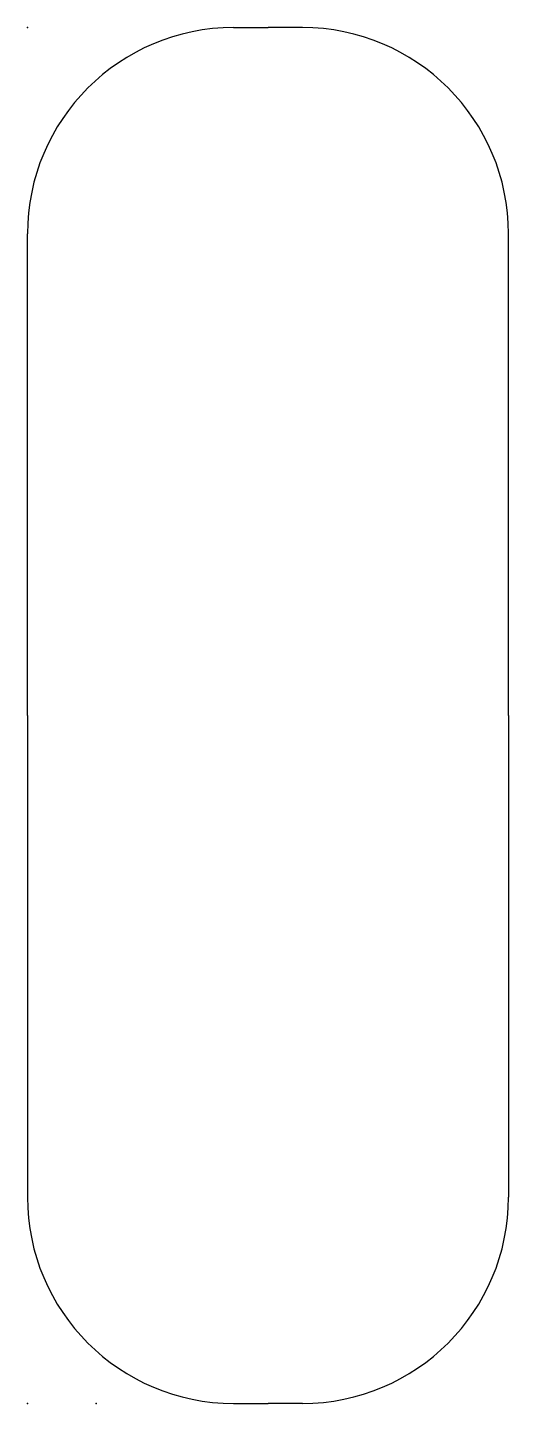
# Model space of a CAD drawing. Header units: centimetres. Extents: x -1 to 6, y 0 to 20.
import ezdxf

# ---------------------------------------------------------------- set-up
doc = ezdxf.new("R2010")
doc.units = ezdxf.units.CM
doc.header["$MEASUREMENT"] = 0
doc.layers.add('skateboard v1_Sketch1', color=7, linetype='Continuous')

msp = doc.modelspace()

# ---------------------------------------------------------------- linework, layer by layer
at = {"layer": 'skateboard v1_Sketch1'}
for p, q in [((2, 20), (2.5, 20)), ((3, 20), (2.5, 20)), ((-1, 10), (-1, 17)), ((6, 10), (6, 17)), ((-1, 10), (-1, 3)), ((6, 10), (6, 3)), ((2, 0), (2.5, 0)), ((3, 0), (2.5, 0))]:
    msp.add_line(p, q, dxfattribs=at)
for centre, start, end in [((2, 17), 90, 180), ((3, 17), 0, 90), ((2, 3), 180, 270), ((3, 3), 270, 0)]:
    msp.add_arc(centre, 3, start, end, dxfattribs=at)
for p in [(-1, 20), (-1, 0), (0, 0)]:
    msp.add_point(p, dxfattribs=at)

doc.saveas('drawing.dxf')
